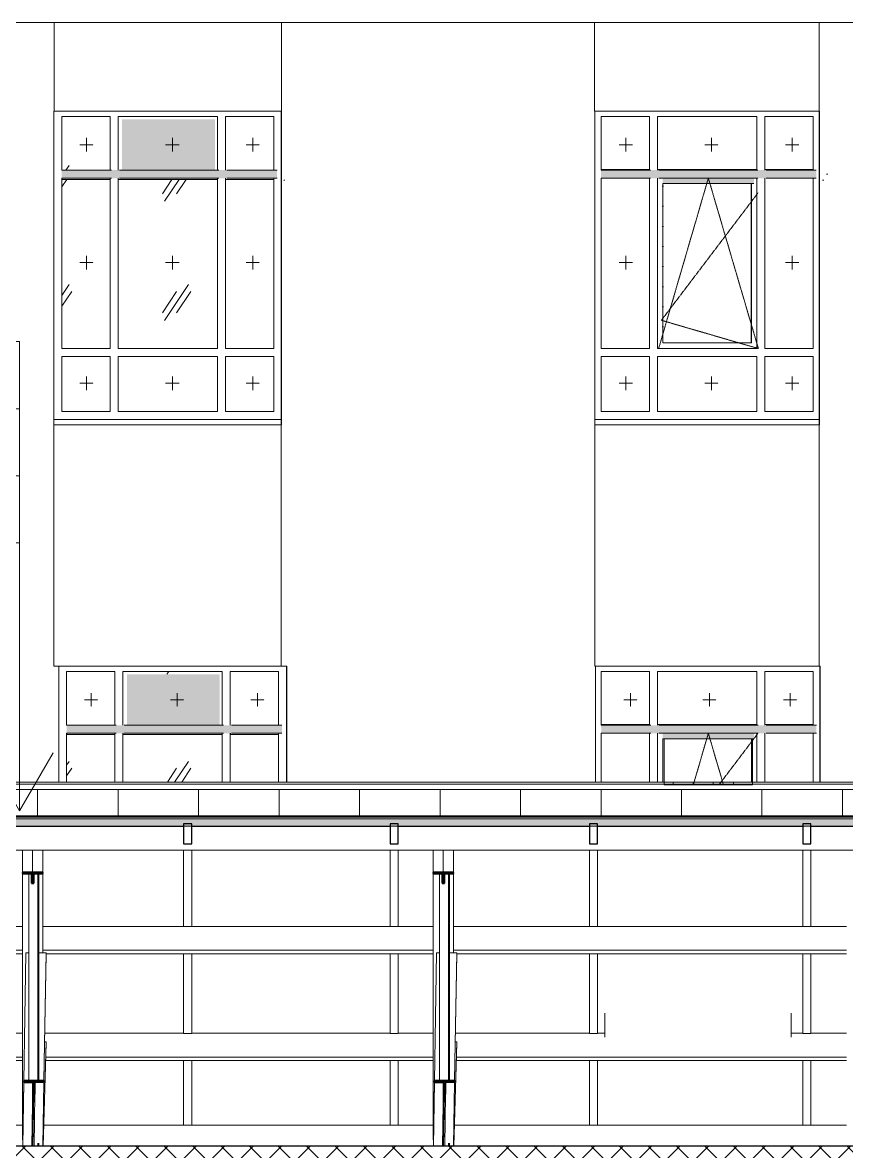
# Model space of a CAD drawing. Header units: millimetres. Extents: x -3929 to 624051, y 52832 to 514950.
# Drawn here: x 505219 to 511361, y 116246 to 124666 of the extents above; entities that cross this region are included whole.
import ezdxf

# ---------------------------------------------------------------- set-up
doc = ezdxf.new("R2010")
doc.units = ezdxf.units.MM
doc.linetypes.add('ADSK_Штриховая_ш3 п1_5', pattern=[4.5, 3, -1.5])
for name, color, linetype, lineweight in [('Аннотация', 7, 'Continuous', 18), ('Каркас', 7, 'Continuous', 18), ('Крыша', 7, 'Continuous', 9), ('Крыша штриховка', 7, 'Continuous', 9), ('Несущие колонны', 7, 'Continuous', 18), ('Ограждение', 7, 'Continuous', 9), ('Окна', 7, 'Continuous', 9), ('Перекрытие', 7, 'Continuous', 18), ('Стены внутренние', 7, 'Continuous', 18), ('Стены наружные', 7, 'Continuous', 18), ('Узлы', 7, 'Continuous', 18), ('ШТРИХОВКА', 252, 'Continuous', 15)]:
    doc.layers.add(name, color=color, linetype=linetype, lineweight=lineweight)
doc.layers.add('Линии', color=7, linetype='Continuous', lineweight=9, true_color=0x00a600)
pattern_1 = [(236.31, (9509.9, 8922.3), (-888.997, -1777.9957), [320.53, -2884.79]), (236.31, (9527.68, 8868.96), (-888.997, -1777.9957), [192.32, -3013.003]), (236.31, (9421, 8868.96), (-888.997, -1777.9957), [192.32, -3013.003])]
pattern_2 = [(45, (9086.9, 8300), (-251.447, 251.447), []), (45, (9086.9, 8681), (-251.447, 251.447), [])]
pattern_3 = [(0, (492818.01, 121045.93), (0, 150), []), (90, (492818.01, 121045.93), (-150, 9e-15), [])]

# ---------------------------------------------------------------- blocks, each defined once
blk = doc.blocks.new('окно трехпол с фрамугой - 1700-2320_h_ _нов_ ОК-26 Е30-4597709-Разрез 2-2')
at = {"layer": 'Окна'}
h = blk.add_hatch(dxfattribs=at)
h.set_pattern_fill('FP_14', color=256, style=0, pattern_type=2)
h.set_pattern_definition(pattern_1)
h.paths.add_polyline_path([(21816.1, 6255), (22176, 6255), (22176, 6610), (21817.2, 6610), (21816.1, 6438.2)])
h.paths.add_polyline_path([(21816.1, 6678.6), (22176, 6678.6), (22176, 7080), (21816.1, 7079.1), (21816.1, 6829.4)])
h = blk.add_hatch(dxfattribs=at)
h.set_pattern_fill('FP_14', color=256, style=0, pattern_type=2)
h.set_pattern_definition(pattern_1)
h.paths.add_polyline_path([(22236.1, 6255), (22976, 6255), (22976, 6610), (22237.2, 6610), (22236.1, 6438.2)])
h.paths.add_polyline_path([(22236.1, 6678.6), (22266.1, 6678.6), (22266.1, 7058.6), (22957.9, 7058.6), (22957.9, 6678.6), (22976, 6678.6), (22976, 7080), (22236.1, 7080), (22236.1, 6829.4)])
for p, q in [((22176.1, 7080), (21816.1, 7080)), ((21816.1, 7080), (21816.1, 6678.6)), ((22176, 6678.6), (22176, 7080)), ((22176.1, 6678.6), (22176.1, 7080)), ((22976.1, 7080), (22236.1, 7080)), ((22236.1, 6678.6), (22236.1, 7080)), ((22976, 6678.6), (22976, 7080)), ((22976.1, 6678.6), (22976.1, 7080)), ((23396.1, 7080), (23036.1, 7080)), ((23036.1, 6678.6), (23036.1, 7080)), ((23396, 6678.6), (23396, 7080)), ((23396.1, 6678.6), (23396.1, 7080)), ((23456.1, 7120), (23456.1, 6255)), ((23456.1, 7120), (23456.1, 6255)), ((21816.1, 6618.6), (21816.1, 6255)), ((22176, 6255), (22176, 6610)), ((22176.1, 6255), (22176.1, 6618.6)), ((22236.1, 6255), (22236.1, 6618.6)), ((22976, 6255), (22976, 6610)), ((22976.1, 6255), (22976.1, 6618.6)), ((23036.1, 6255), (23036.1, 6618.6)), ((23396, 6255), (23396, 6610)), ((23396.1, 6255), (23396.1, 6618.6))]:
    blk.add_line(p, q, dxfattribs=at)
blk = doc.blocks.new('окно трехпол с фрамугой - 1700-2320_h_ _нов_-4597698-Разрез 2-2')
at = {"layer": 'Окна'}
for p, q in [((26162.1, 7080), (25802.1, 7080)), ((25802.1, 7080), (25802.1, 6678.6)), ((26162, 6683.4), (26162, 7080)), ((26162.1, 6678.6), (26162.1, 7080)), ((26962.1, 7080), (26222.1, 7080)), ((26222.1, 6678.6), (26222.1, 7080)), ((26961.9, 6683.4), (26961.9, 7080)), ((26962.1, 6678.6), (26962.1, 7080)), ((27382, 7080), (27022, 7080)), ((27022, 6678.6), (27022, 7080)), ((27381.9, 6683.4), (27381.9, 7080)), ((27382, 6678.6), (27382, 7080)), ((25802.1, 6618.7), (25802.1, 6255)), ((26162, 6255), (26162, 6618.6)), ((26162.1, 6255), (26162.1, 6618.6)), ((26222.1, 6255), (26222.1, 6618.6)), ((26962.1, 6255), (26962.1, 6618.6)), ((27022, 6255), (27022, 6618.6)), ((27381.9, 6255), (27381.9, 6618.6)), ((27382, 6255), (27382, 6618.6))]:
    blk.add_line(p, q, dxfattribs=at)
blk = doc.blocks.new('окно трехпол с фрамугой - 1700-2320_h_ _нов_ ОК-26 Е30-2157666-Разрез 2-2')
at = {"layer": 'Окна'}
h = blk.add_hatch(dxfattribs=at)
h.set_pattern_fill('FP_14', color=256, style=0, pattern_type=2)
h.set_pattern_definition(pattern_1)
h.paths.add_polyline_path([(21780.8, 9490), (22140.7, 9490), (22140.7, 10750), (21781.8, 10750), (21780.8, 9567.2)])
h.paths.add_polyline_path([(21780.8, 10819.3), (22140.7, 10819.3), (22140.2, 11220), (21780.8, 11220), (21780.8, 10936.2)])
h = blk.add_hatch(dxfattribs=at)
h.set_pattern_fill('FP_14', color=256, style=0, pattern_type=2)
h.set_pattern_definition(pattern_1)
h.paths.add_polyline_path([(22200.8, 9490), (22940.7, 9490), (22940.7, 10750), (22201.8, 10750), (22200.8, 9567.2)])
h.paths.add_polyline_path([(22230.5, 10819.3), (22230.5, 11199.3), (22922.2, 11199.3), (22922.2, 10819.3), (22940.7, 10819.3), (22940.7, 11220), (22200.8, 11220), (22201.8, 10819.3), (22210.5, 10819.3)])
for p, q in [((22140.8, 11220), (21780.8, 11220)), ((21780.8, 11220), (21780.8, 10819.3)), ((22140.7, 10819.3), (22140.7, 11220)), ((22140.8, 10819.3), (22140.8, 11220)), ((22940.8, 11220), (22200.8, 11220)), ((22200.8, 10819.3), (22200.8, 11220)), ((22940.7, 10819.3), (22940.7, 11220)), ((22940.8, 10819.3), (22940.8, 11220)), ((23360.8, 11220), (23000.8, 11220)), ((23000.8, 10819.3), (23000.8, 11220)), ((23360.7, 10819.3), (23360.7, 11220)), ((23360.8, 10819.3), (23360.8, 11220)), ((21780.8, 10759.4), (21780.8, 9490)), ((22140.7, 9490), (22140.7, 10750)), ((22140.8, 9490), (22140.8, 10759.3)), ((22200.8, 9490), (22200.8, 10759.3)), ((22940.7, 9490), (22940.7, 10750)), ((22940.8, 9490), (22940.8, 10759.3)), ((23000.8, 9490), (23000.8, 10759.3)), ((23360.7, 9490), (23360.7, 10750)), ((23360.8, 9490), (23360.8, 10759.3)), ((22140.8, 9490), (21780.8, 9490)), ((22940.8, 9490), (22200.8, 9490)), ((23360.8, 9490), (23000.8, 9490)), ((22140.8, 9430), (21780.8, 9430)), ((21780.8, 9430), (21780.8, 9020)), ((22140.7, 9020), (22140.7, 9430)), ((22140.8, 9020), (22140.8, 9430)), ((22940.8, 9430), (22200.8, 9430)), ((22200.8, 9020), (22200.8, 9430)), ((22940.7, 9020), (22940.7, 9430)), ((22940.8, 9020), (22940.8, 9430)), ((23360.8, 9430), (23000.8, 9430)), ((23000.8, 9020), (23000.8, 9430)), ((23360.7, 9020), (23360.7, 9430)), ((23360.8, 9020), (23360.8, 9430)), ((21780.8, 9020), (22140.8, 9020)), ((22200.8, 9020), (22940.8, 9020)), ((23000.8, 9020), (23360.8, 9020)), ((23416.4, 8960), (21722.3, 8960)), ((23416.4, 8960), (21722.3, 8960))]:
    blk.add_line(p, q, dxfattribs=at)
blk = doc.blocks.new('окно трехпол с фрамугой - 1700-2320_h_ _нов_-2116844-Разрез 2-2')
at = {"layer": 'Окна'}
for p, q in [((26161.7, 11220), (25801.7, 11220)), ((25801.7, 11220), (25801.7, 10819.3)), ((26161.6, 10823.4), (26161.6, 11220)), ((26161.7, 10819.3), (26161.7, 11220)), ((26961.7, 11220), (26221.7, 11220)), ((26221.7, 10819.3), (26221.7, 11220)), ((26961.6, 10823.4), (26961.6, 11220)), ((26961.7, 10819.3), (26961.7, 11220)), ((27381.7, 11220), (27021.7, 11220)), ((27021.7, 10819.3), (27021.7, 11220)), ((27381.6, 10823.4), (27381.6, 11220)), ((27381.7, 10819.3), (27381.7, 11220)), ((25801.7, 10759.5), (25801.7, 9490)), ((26161.6, 9490), (26161.6, 10759.3)), ((26161.7, 9490), (26161.7, 10759.3)), ((26221.7, 9490), (26221.7, 10759.3)), ((26961.7, 9490), (26961.7, 10759.3)), ((27021.7, 9490), (27021.7, 10759.3)), ((27381.6, 9490), (27381.6, 10759.3)), ((27381.7, 9490), (27381.7, 10759.3)), ((26161.7, 9490), (25801.7, 9490)), ((26961.7, 9490), (26221.7, 9490)), ((27381.7, 9490), (27021.7, 9490)), ((26161.7, 9430), (25801.7, 9430)), ((25801.7, 9430), (25801.7, 9020)), ((26161.6, 9020), (26161.6, 9430)), ((26161.7, 9020), (26161.7, 9430)), ((26961.7, 9430), (26221.7, 9430)), ((26221.7, 9020), (26221.7, 9430)), ((26961.6, 9020), (26961.6, 9430)), ((26961.7, 9020), (26961.7, 9430)), ((27381.7, 9430), (27021.7, 9430)), ((27021.7, 9020), (27021.7, 9430)), ((27381.6, 9020), (27381.6, 9430)), ((27381.7, 9020), (27381.7, 9430)), ((25801.7, 9020), (26161.7, 9020)), ((26221.7, 9020), (26961.7, 9020)), ((27021.7, 9020), (27381.7, 9020)), ((27427.3, 8960), (25753.2, 8960)), ((27427.3, 8960), (25753.2, 8960))]:
    blk.add_line(p, q, dxfattribs=at)
blk = doc.blocks.new('LL-Двойной уголок - 2L75X75X8-V82-Разрез 2-2')
at = {"layer": 'Каркас', "lineweight": 9}
h = blk.add_hatch(dxfattribs=at)
h.set_pattern_fill('FP_7', color=256, style=0, pattern_type=2)
h.set_pattern_definition(pattern_2)
h.paths.add_polyline_path([(24624.7, 5501.6), (24624.7, 5581.7), (24549.7, 5581.7), (24549.7, 5573.2), (24616.7, 5573.2), (24616.7, 5501.6)])
at = {"layer": 'Каркас'}
for p, q in [((24549.7, 5745.9), (24549.7, 5581.7)), ((24624.7, 5581.7), (24624.7, 5745.9)), ((24624.7, 5581.7), (24624.7, 5745.9)), ((24699.7, 5745.9), (24699.7, 5581.7))]:
    blk.add_line(p, q, dxfattribs=at)
at = {"layer": 'Каркас', "lineweight": 40}
for p, q in [((24624.7, 5581.7), (24549.7, 5581.7)), ((24549.7, 5581.7), (24549.7, 5573.2)), ((24549.7, 5573.2), (24616.7, 5573.2)), ((24616.7, 5573.2), (24616.7, 5501.6)), ((24624.7, 5581.7), (24624.7, 5501.6)), ((24699.7, 5581.7), (24624.7, 5581.7)), ((24624.7, 5501.6), (24624.7, 5581.7)), ((24632.7, 5501.6), (24632.7, 5573.2)), ((24632.7, 5573.2), (24699.7, 5573.2)), ((24699.7, 5573.2), (24699.7, 5581.7)), ((24616.7, 5501.6), (24624.7, 5501.6)), ((24624.7, 5501.6), (24632.7, 5501.6))]:
    blk.add_line(p, q, dxfattribs=at)
blk = doc.blocks.new('LL-Двойной уголок - 2L75X75X8-2259724-Разрез 2-2')
at = {"layer": 'Каркас'}
for p, q in [((39919.7, 3586.7), (39919.7, 5573.2)), ((40069.7, 4980.3), (40069.7, 5573.2)), ((39921.2, 3586.7), (39919.7, 3586.7))]:
    blk.add_line(p, q, dxfattribs=at)
blk = doc.blocks.new('LL-Двойной уголок - 2L75X75X8-V83-Разрез 2-2')
at = {"layer": 'Каркас'}
for p, q in [((24550.4, 3540), (24558.8, 4026.6)), ((24550.6, 3540), (24558.8, 4015.8)), ((24617.6, 3540), (24625.8, 4016.7)), ((24700.6, 3540), (24708.9, 4017.9)), ((24619.2, 3540), (24625.8, 3926.4)), ((24627.2, 3540), (24633.8, 3926.5)), ((24627.2, 3540), (24633.8, 3926.5)), ((24635.2, 3540), (24641.8, 3926.6))]:
    blk.add_line(p, q, dxfattribs=at)
at = {"layer": 'Каркас', "lineweight": 40}
for p, q in [((24633.8, 4027.6), (24558.8, 4026.6)), ((24558.8, 4026.6), (24558.8, 4015.8)), ((24558.8, 4015.8), (24625.8, 4016.7)), ((24625.8, 4016.7), (24625.8, 3926.4)), ((24708.9, 4028.7), (24633.8, 4027.6)), ((24633.8, 4027.6), (24633.8, 3926.5)), ((24633.8, 3926.5), (24633.8, 4027.6)), ((24641.8, 4016.9), (24708.9, 4017.9)), ((24641.8, 3926.6), (24641.8, 4016.9)), ((24708.9, 4017.9), (24708.9, 4028.7)), ((24625.8, 3926.4), (24633.8, 3926.5)), ((24633.8, 3926.5), (24641.8, 3926.6))]:
    blk.add_line(p, q, dxfattribs=at)
blk = doc.blocks.new('Двойной уголок _ГОСТ 8509-93_-Колонна - LL 75x8x8-2260324-Разрез 2-2')
at = {"layer": 'Несущие колонны'}
for p, q in [((39966.3, 5573.2), (39966.3, 4027.1)), ((40033.3, 5573.2), (40033.3, 4028)), ((40041.3, 4028.1), (40041.3, 5573.2)), ((40033.3, 3560.4), (40033.3, 3540)), ((40041.3, 3540), (40041.3, 3560.5))]:
    blk.add_line(p, q, dxfattribs=at)
blk = doc.blocks.new('LL-Двойной уголок - 2L75X75X8-2357592-Разрез 2-2')
at = {"layer": 'Каркас'}
for p, q in [((39944.5, 4980.3), (39920.5, 3544.1)), ((39944.5, 4980.3), (39966.3, 4980.3)), ((40041.3, 4980.3), (40094.5, 4980.3)), ((40094.5, 4980.3), (40078.5, 4028.6)), ((40094.5, 4973.6), (40078.7, 4028.7)), ((40094.5, 4980.3), (40094.5, 4973.6)), ((39920.5, 3544.1), (39920.5, 3542.9))]:
    blk.add_line(p, q, dxfattribs=at)
blk = doc.blocks.new('LL-Двойной уголок - 2L75X75X8-V84-Разрез 2-2')
at = {"layer": 'Каркас'}
for p, q in [((24724.7, 4316.9), (24702.3, 3540)), ((24724.7, 4309.5), (24702.6, 3540)), ((24713.4, 4316.9), (24724.7, 4316.9)), ((24724.7, 4316.9), (24724.7, 4309.5))]:
    blk.add_line(p, q, dxfattribs=at)
blk = doc.blocks.new('LL-Двойной уголок - 2L75X75X8-V85-Разрез 2-2')
at = {"layer": 'Каркас', "lineweight": 9}
h = blk.add_hatch(dxfattribs=at)
h.set_pattern_fill('FP_7', color=256, style=0, pattern_type=2)
h.set_pattern_definition(pattern_2)
h.paths.add_polyline_path([(21563.2, 5501.6), (21563.2, 5581.7), (21488.2, 5581.7), (21488.2, 5573.2), (21555.2, 5573.2), (21555.2, 5501.6)])
h = blk.add_hatch(dxfattribs=at)
h.set_pattern_fill('FP_7', color=256, style=0, pattern_type=2)
h.set_pattern_definition(pattern_2)
h.paths.add_polyline_path([(21563.2, 5501.6), (21571.2, 5501.6), (21571.2, 5573.2), (21638.2, 5573.2), (21638.2, 5581.7), (21563.2, 5581.7)])
at = {"layer": 'Каркас'}
for p, q in [((21488.2, 5745.9), (21488.2, 5581.7)), ((21563.2, 5581.7), (21563.2, 5745.9)), ((21563.2, 5581.7), (21563.2, 5745.9)), ((21638.2, 5745.9), (21638.2, 5581.7))]:
    blk.add_line(p, q, dxfattribs=at)
at = {"layer": 'Каркас', "lineweight": 40}
for p, q in [((21563.2, 5581.7), (21488.2, 5581.7)), ((21488.2, 5581.7), (21488.2, 5573.2)), ((21488.2, 5573.2), (21555.2, 5573.2)), ((21555.2, 5573.2), (21555.2, 5501.6)), ((21563.2, 5581.7), (21563.2, 5501.6)), ((21638.2, 5581.7), (21563.2, 5581.7)), ((21563.2, 5501.6), (21563.2, 5581.7)), ((21571.2, 5501.6), (21571.2, 5573.2)), ((21571.2, 5573.2), (21638.2, 5573.2)), ((21638.2, 5573.2), (21638.2, 5581.7)), ((21555.2, 5501.6), (21563.2, 5501.6)), ((21563.2, 5501.6), (21571.2, 5501.6))]:
    blk.add_line(p, q, dxfattribs=at)
blk = doc.blocks.new('LL-Двойной уголок - 2L75X75X8-V86-Разрез 2-2')
at = {"layer": 'Каркас', "lineweight": 9}
h = blk.add_hatch(dxfattribs=at)
h.set_pattern_fill('FP_7', color=256, style=0, pattern_type=2)
h.set_pattern_definition(pattern_2)
h.paths.add_polyline_path([(21564.4, 3926.4), (21572.4, 3926.6), (21571.3, 4027.6), (21497.3, 4026.6), (21497.3, 4015.8), (21564.4, 4015.8), (21564.4, 3926.5)])
at = {"layer": 'Каркас'}
for p, q in [((21488.9, 3540), (21497.3, 4026.6)), ((21489.1, 3540), (21497.3, 4015.8)), ((21556.1, 3540), (21564.4, 4016.7)), ((21639.1, 3540), (21647.4, 4017.9)), ((21557.7, 3540), (21564.4, 3926.4)), ((21565.7, 3540), (21572.4, 3926.5)), ((21565.7, 3540), (21572.4, 3926.5)), ((21573.7, 3540), (21580.4, 3926.6))]:
    blk.add_line(p, q, dxfattribs=at)
at = {"layer": 'Каркас', "lineweight": 40}
for p, q in [((21572.4, 4027.6), (21497.3, 4026.6)), ((21497.3, 4026.6), (21497.3, 4015.8)), ((21497.3, 4015.8), (21564.4, 4016.7)), ((21564.4, 4016.7), (21564.4, 3926.4)), ((21647.4, 4028.7), (21572.4, 4027.6)), ((21572.4, 4027.6), (21572.4, 3926.5)), ((21572.4, 3926.5), (21572.4, 4027.6)), ((21580.4, 4016.9), (21647.4, 4017.9)), ((21580.4, 3926.6), (21580.4, 4016.9)), ((21647.4, 4017.9), (21647.4, 4028.7)), ((21564.4, 3926.4), (21572.4, 3926.5)), ((21572.4, 3926.5), (21580.4, 3926.6))]:
    blk.add_line(p, q, dxfattribs=at)
blk = doc.blocks.new('LL-Двойной уголок - 2L75X75X8-2357601-Разрез 2-2')
at = {"layer": 'Каркас'}
for p, q in [((40094.7, 4316.9), (40072.3, 3540)), ((40094.7, 4309.5), (40072.6, 3540)), ((40083.4, 4316.9), (40094.7, 4316.9)), ((40094.7, 4316.9), (40094.7, 4309.5))]:
    blk.add_line(p, q, dxfattribs=at)
blk = doc.blocks.new('Окна 194 - Окна 188-2784134-Разрез 2-2')
at = {"layer": 'Окна'}
for p, q in [((26161.7, 10823.5), (25801.7, 10823.5)), ((26961.7, 10823.5), (26221.7, 10823.5)), ((27381.7, 10823.5), (27021.7, 10823.5)), ((26261.7, 9530), (26261.7, 10718.6)), ((26261.7, 10718.6), (26921.7, 10718.6)), ((26921.6, 9530), (26921.6, 10718.6)), ((26921.7, 10718.6), (26921.7, 9530)), ((26921.7, 9530), (26261.7, 9530))]:
    blk.add_line(p, q, dxfattribs=at)
blk = doc.blocks.new('Окна 196 - Окна 188-2785221-Разрез 2-2')
at = {"layer": 'Окна'}
for p, q in [((26162, 6683.5), (25802.1, 6683.5)), ((26962, 6683.5), (26222.1, 6683.5)), ((27382, 6683.5), (27022, 6683.5)), ((26262, 6255), (26262, 6578.6)), ((26921.9, 6255), (26921.9, 6578.6)), ((26922, 6578.6), (26922, 6255))]:
    blk.add_line(p, q, dxfattribs=at)
blk = doc.blocks.new('Окна 201 - Окна 188-2789802-Разрез 2-2')
at = {"layer": 'Окна'}
for p, q in [((21781.7, 10750), (21781.7, 10759.5)), ((21781.7, 10750), (21781.8, 10750)), ((21781.8, 10759.5), (21781.8, 10750)), ((21781.8, 10750), (22140.8, 10750)), ((22201.7, 10750), (22201.7, 10759.3)), ((22201.7, 10750), (22201.8, 10750)), ((22201.8, 10759.3), (22201.8, 10750)), ((22201.8, 10750), (22940.8, 10750)), ((23001.7, 10750), (23001.7, 10759.3)), ((23001.7, 10750), (23001.8, 10750)), ((23001.8, 10759.3), (23001.8, 10750)), ((23001.8, 10750), (23360.8, 10750))]:
    blk.add_line(p, q, dxfattribs=at)
blk = doc.blocks.new('Окна 203 - Окна 188-2790237-Разрез 2-2')
at = {"layer": 'Окна'}
for p, q in [((21817.1, 6610), (21817.1, 6618.7)), ((21817.1, 6610), (21817.2, 6610)), ((21817.2, 6618.7), (21817.2, 6610)), ((21817.2, 6610), (22176.1, 6610)), ((22237.1, 6610), (22237.1, 6618.6)), ((22237.1, 6610), (22237.2, 6610)), ((22237.2, 6618.6), (22237.2, 6610)), ((22237.2, 6610), (22976.1, 6610)), ((23037.1, 6610), (23037.1, 6618.6)), ((23037.1, 6610), (23037.2, 6610)), ((23037.2, 6618.6), (23037.2, 6610)), ((23037.2, 6610), (23396.1, 6610))]:
    blk.add_line(p, q, dxfattribs=at)
blk = doc.blocks.new('Ограждение - Ограждение-2966641-Разрез 2-2')
at = {"layer": 'Ограждение'}
for p, q in [((19935.7, 6255), (43658.8, 6255)), ((43658.8, 6240), (19935.7, 6240)), ((43658.8, 6200.7), (19935.7, 6200.7)), ((43658.8, 6198.8), (19935.7, 6198.8))]:
    blk.add_line(p, q, dxfattribs=at)
blk = doc.blocks.new('ADSK_Обозначение_ФлажокПирогаКонструкции - Разрез кровля _левая_ 2-2679246-Разрез 2-2')
at = {"layer": 'Аннотация'}
for p, q in [((14965.1, 9540), (21465.1, 9540)), ((21465.1, 9040), (21465.1, 9540)), ((14965.1, 9040), (21465.1, 9040)), ((21465.1, 8540), (21465.1, 9040)), ((14965.1, 8540), (21465.1, 8540)), ((21465.1, 8040), (21465.1, 8540)), ((14965.1, 8040), (21465.1, 8040)), ((21465.1, 6040), (21465.1, 8040)), ((21465.1, 6040), (21215.1, 6473)), ((21465.1, 6040), (21715.1, 6473))]:
    blk.add_line(p, q, dxfattribs=at)

msp = doc.modelspace()

# ---------------------------------------------------------------- hatches: boundary and pattern name
at = {"layer": 'Крыша'}
h = msp.add_hatch(dxfattribs=at)
h.set_pattern_fill('FP_3', color=256, style=0, pattern_type=2)
h.set_pattern_definition([(45, (492818.01, 121045.93), (-106.066, 106.066), [])])
h.paths.add_polyline_path([(527389.918, 118740.941), (527389.918, 118749.499), (503666.111, 118749.499), (503666.781, 118740.941), (527365.859, 118740.941)])
h.paths.add_polyline_path([(501622.684, 118740.941), (502691.111, 118740.941), (502691.111, 118749.499), (501622.684, 118749.499)])
h = msp.add_hatch(dxfattribs=at)
h.set_pattern_fill('FP_4', color=256, style=0, pattern_type=2)
h.set_pattern_definition([(76.301, (493918.01, 121045.93), (1300.0318, 6399.994), [388.03, -16080.425]), (78.518, (494064.5, 121748.13), (0.0002, 3200), [58.34, -6472.36]), (80.77, (494020.91, 121480.23), (1300.0188, 9599.9973), [271.41, -15938.46]), (78.518, (494009.3, 121423.06), (0.0002, 3200), [58.34, -6472.36]), (84.201, (494076.1, 121805.3), (-0.0124, 3200.0003), [388.03, -12477.82]), (95.799, (494118, 123100.83), (-1299.964, 9600.0053), [388.03, -12477.82]), (101.482, (494020.9, 123811.63), (-1300.001, 3200), [58.34, -6472.36]), (99.23, (494064.51, 123543.73), (-1300.013, 6399.997), [271.41, -15938.46]), (101.482, (494076.1, 123486.53), (-1300.001, 3200), [58.34, -6472.36]), (103.699, (494009.31, 123868.83), (-2600.0473, 9599.9871), [388.03, -16080.425]), (76.301, (494018.01, 121045.93), (1300.0318, 6399.994), [431.31, -16037.145]), (76.301, (493118.01, 121045.93), (1300.0318, 6399.994), [462.63, -16005.825]), (76.301, (492918.01, 121045.93), (1300.0318, 6399.994), [462.63, -16005.825]), (76.301, (493618.01, 121045.93), (1300.0318, 6399.994), [462.63, -16005.825]), (76.301, (493718.01, 121045.93), (1300.0318, 6399.994), [462.63, -16005.825]), (76.301, (493518.01, 121045.93), (1300.0318, 6399.994), [462.63, -16005.825]), (76.301, (493818.01, 121045.93), (1300.0318, 6399.994), [462.63, -16005.825]), (76.301, (493018.01, 121045.93), (1300.0318, 6399.994), [462.63, -16005.825]), (76.301, (493218.01, 121045.93), (1300.0318, 6399.994), [462.63, -16005.825]), (76.301, (493418.01, 121045.93), (1300.0318, 6399.994), [462.63, -16005.825]), (76.301, (493318.01, 121045.93), (1300.0318, 6399.994), [462.63, -16005.825]), (76.301, (492818.01, 121045.93), (1300.0318, 6399.994), [462.63, -16005.825]), (80.77, (493624.1, 121496.23), (1300.0188, 9599.9973), [462.63, -15747.24]), (80.77, (493424.1, 121496.23), (1300.0188, 9599.9973), [462.63, -15747.24]), (80.77, (493224.1, 121496.23), (1300.0188, 9599.9973), [462.63, -15747.24]), (80.77, (493324.1, 121496.23), (1300.0188, 9599.9973), [462.63, -15747.24]), (80.77, (493824.11, 121496.23), (1300.0188, 9599.9973), [462.63, -15747.24]), (80.77, (493124.1, 121496.23), (1300.0188, 9599.9973), [462.63, -15747.24]), (80.77, (493724.1, 121496.23), (1300.0188, 9599.9973), [462.63, -15747.24]), (80.77, (493024.1, 121496.23), (1300.0188, 9599.9973), [462.63, -15747.24]), (80.77, (493524.1, 121496.23), (1300.0188, 9599.9973), [462.63, -15747.24]), (80.77, (492818.01, 121465.48), (1300.0188, 9599.9973), [475.15, -15734.72]), (80.77, (492924.1, 121496.23), (1300.0188, 9599.9973), [462.63, -15747.24]), (80.77, (493924.11, 121496.23), (1300.0188, 9599.9973), [462.63, -15747.24]), (85.355, (493595.17, 121953.36), (-0.0043, 3200.0005), [462.63, -15590.1]), (85.355, (493695.17, 121953.36), (-0.0043, 3200.0005), [462.63, -15590.1]), (85.355, (493195.17, 121953.36), (-0.0043, 3200.0005), [462.63, -15590.1]), (85.355, (493395.17, 121953.36), (-0.0043, 3200.0005), [462.63, -15590.1]), (90, (493230.8, 122414.6), (-1300, 8e-14), [462.63, -2737.37]), (90, (493430.8, 122414.6), (-1300, 8e-14), [462.63, -2737.37]), (90, (493330.8, 122414.6), (-1300, 8e-14), [462.63, -2737.37]), (103.699, (494118.01, 123826.33), (-2600.0473, 9599.9871), [431.31, -16037.145]), (85.355, (493995.21, 121953.36), (-0.0043, 3200.0005), [462.63, -15590.1]), (85.355, (492892.98, 121934.7), (-0.0043, 3200.0005), [475.15, -15577.58]), (85.355, (493095.17, 121953.36), (-0.0043, 3200.0005), [462.63, -15590.1]), (85.355, (492995.17, 121953.36), (-0.0043, 3200.0005), [462.63, -15590.1]), (85.355, (493795.17, 121953.36), (-0.0043, 3200.0005), [462.63, -15590.1]), (85.355, (493295.17, 121953.36), (-0.0043, 3200.0005), [462.63, -15590.1]), (85.355, (493895.21, 121953.36), (-0.0043, 3200.0005), [462.63, -15590.1]), (85.355, (493495.17, 121953.36), (-0.0043, 3200.0005), [462.63, -15590.1]), (90, (493030.8, 122414.6), (-1300, 8e-14), [462.63, -2737.37]), (86.127, (492829.52, 122560.93), (-0.0276, 3200), [85.2, -19158.76]), (90, (492829.5, 122427.7), (-1300, 8e-14), [133.23, -3066.77]), (86.127, (492818.01, 122257.63), (-0.0276, 3200), [170.4, -19073.56]), (90, (492818, 122191), (-1300, 8e-14), [66.62, -3133.38]), (90, (492930.6, 122408.3), (-1300, 8e-14), [475.15, -2724.85]), (90, (493130.8, 122414.6), (-1300, 8e-14), [462.63, -2737.37]), (93.873, (492823.77, 123015.83), (-1299.8635, 16000.011), [85.2, -19158.76]), (90, (492823.8, 122882.5), (-1300, 8e-14), [133.23, -3066.77]), (93.873, (492835.28, 122712.53), (-1299.8635, 16000.011), [170.4, -19073.56]), (90, (492835.3, 122645.9), (-1300, 8e-14), [66.62, -3133.38]), (90, (493530.8, 122414.6), (-1300, 8e-14), [462.63, -2737.37]), (90, (493930.8, 122414.6), (-1300, 8e-14), [462.63, -2737.37]), (90, (493830.8, 122414.6), (-1300, 8e-14), [462.63, -2737.37]), (90, (493730.8, 122414.6), (-1300, 8e-14), [462.63, -2737.37]), (90, (493630.8, 122414.6), (-1300, 8e-14), [462.63, -2737.37]), (90, (494030.8, 122414.6), (-1300, 8e-14), [462.63, -2737.37]), (94.645, (493030.82, 122877.23), (-1299.9824, 12800.0017), [462.63, -15590.1]), (94.645, (494030.81, 122877.23), (-1299.9824, 12800.0017), [462.63, -15590.1]), (94.645, (493330.82, 122877.23), (-1299.9824, 12800.0017), [462.63, -15590.1]), (94.645, (492930.57, 122883.53), (-1299.9824, 12800.0017), [475.15, -15577.58]), (94.645, (493930.81, 122877.23), (-1299.9824, 12800.0017), [462.63, -15590.1]), (94.645, (493130.82, 122877.23), (-1299.9824, 12800.0017), [462.63, -15590.1]), (94.645, (493530.82, 122877.23), (-1299.9824, 12800.0017), [462.63, -15590.1]), (94.645, (493430.82, 122877.23), (-1299.9824, 12800.0017), [462.63, -15590.1]), (94.645, (493230.82, 122877.23), (-1299.9824, 12800.0017), [462.63, -15590.1]), (94.645, (493630.82, 122877.23), (-1299.9824, 12800.0017), [462.63, -15590.1]), (94.645, (493830.81, 122877.23), (-1299.9824, 12800.0017), [462.63, -15590.1]), (94.645, (493730.82, 122877.23), (-1299.9824, 12800.0017), [462.63, -15590.1]), (99.23, (493995.21, 123338.53), (-1300.013, 6399.997), [462.63, -15747.24]), (99.23, (493595.17, 123338.53), (-1300.013, 6399.997), [462.63, -15747.24]), (99.23, (493895.21, 123338.53), (-1300.013, 6399.997), [462.63, -15747.24]), (99.23, (493195.17, 123338.53), (-1300.013, 6399.997), [462.63, -15747.24]), (99.23, (493095.17, 123338.53), (-1300.013, 6399.997), [462.63, -15747.24]), (99.23, (493395.17, 123338.53), (-1300.013, 6399.997), [462.63, -15747.24]), (99.23, (493495.17, 123338.53), (-1300.013, 6399.997), [462.63, -15747.24]), (99.23, (493695.17, 123338.53), (-1300.013, 6399.997), [462.63, -15747.24]), (99.23, (493295.17, 123338.53), (-1300.013, 6399.997), [462.63, -15747.24]), (99.23, (492995.17, 123338.53), (-1300.013, 6399.997), [462.63, -15747.24]), (99.23, (493795.17, 123338.53), (-1300.013, 6399.997), [462.63, -15747.24]), (99.23, (492892.98, 123357.13), (-1300.013, 6399.997), [475.15, -15734.72]), (103.699, (493924.11, 123795.63), (-2600.0473, 9599.9871), [462.63, -16005.825]), (103.699, (492924.1, 123795.63), (-2600.0473, 9599.9871), [462.63, -16005.825]), (103.699, (493724.1, 123795.63), (-2600.0473, 9599.9871), [462.63, -16005.825]), (103.699, (493524.1, 123795.63), (-2600.0473, 9599.9871), [462.63, -16005.825]), (103.699, (493224.1, 123795.63), (-2600.0473, 9599.9871), [462.63, -16005.825]), (103.699, (493124.1, 123795.63), (-2600.0473, 9599.9871), [462.63, -16005.825]), (103.699, (493324.1, 123795.63), (-2600.0473, 9599.9871), [462.63, -16005.825]), (103.699, (493824.11, 123795.63), (-2600.0473, 9599.9871), [462.63, -16005.825]), (103.699, (493024.1, 123795.63), (-2600.0473, 9599.9871), [462.63, -16005.825]), (103.699, (493624.1, 123795.63), (-2600.0473, 9599.9871), [462.63, -16005.825]), (103.699, (493424.1, 123795.63), (-2600.0473, 9599.9871), [462.63, -16005.825])])
h.paths.add_polyline_path([(502674.727, 118672.479), (502691.111, 118672.479), (502691.111, 118725.965), (501622.684, 118725.965), (501622.684, 118672.479), (502649.991, 118672.479)])
h.paths.add_polyline_path([(507524.771, 118672.479), (526434.134, 118672.479), (526434.134, 118725.965), (503666.111, 118725.965), (503666.781, 118672.479), (507414.543, 118672.479)])
h.paths.add_polyline_path([(527365.859, 118672.479), (527389.918, 118672.479), (527389.918, 118725.965), (526944.136, 118725.965), (526944.136, 118672.479), (527255.631, 118672.479)])
h.paths.add_polyline_path([(509949.793, 118696.591), (509949.793, 118696.595), (510060.021, 118696.595)])
h.paths.add_polyline_path([(510721.391, 118696.592), (510721.391, 118696.595), (510831.619, 118696.595)])
h.paths.add_polyline_path([(505540.662, 118696.592), (505540.662, 118696.594), (505650.89, 118696.594)])
h.paths.add_polyline_path([(515681.663, 118696.594), (515681.663, 118696.597), (515791.891, 118696.597)])
h.paths.add_polyline_path([(518699.991, 118696.594), (518699.991, 118696.597), (518768.054, 118696.597)])
h.paths.add_polyline_path([(520518.836, 118696.595), (520518.833, 118696.597), (520531.707, 118696.598)])
at = {"layer": 'Крыша штриховка'}
h = msp.add_hatch(dxfattribs=at)
h.set_pattern_fill('FP_5', color=256, style=0, pattern_type=2)
h.set_pattern_definition([(90, (483731.1, 126730.43), (-600, 4e-14), [])])
h.paths.add_polyline_path([(501622.684, 118749.499), (502691.111, 118749.499), (502690.111, 118944.747), (501622.684, 118944.747), (501622.684, 118780.144)])
h.paths.add_polyline_path([(510611.162, 118749.499), (527389.918, 118749.499), (527389.918, 118944.747), (503666.111, 118944.747), (503666.781, 118749.499), (510390.706, 118749.499)])
at = {"layer": 'Узлы', "lineweight": 5, "true_color": 0xffffff}
for points in [[(505981.575, 123565.266), (506653.351, 123565.266), (506653.351, 123945.266), (505961.603, 123945.266), (505961.603, 123565.266)], [(507091.786, 123505.266), (507116.603, 123505.266), (507116.603, 123565.266), (505511.603, 123565.266), (505511.908, 123505.266), (507083.858, 123505.266)], [(509949.793, 123505.266), (511136.548, 123505.266), (511136.548, 123565.266), (509531.548, 123565.266), (509531.548, 123505.266), (509908.825, 123505.266)], [(510390.706, 123465.266), (510671.548, 123465.266), (510671.548, 123505.266), (509991.548, 123505.266), (509992.133, 123465.266), (509992.827, 123465.266)], [(506422.488, 119424.504), (506688.981, 119424.504), (506688.981, 119804.504), (505997.233, 119804.504), (505997.233, 119424.504)], [(506819.726, 119364.504), (507152.233, 119364.504), (507152.233, 119424.504), (505547.233, 119424.504), (505548.313, 119364.504), (506777.233, 119364.504)], [(510653.143, 119364.504), (511137.177, 119364.504), (511137.177, 119424.504), (509532.177, 119424.504), (509533.177, 119364.504), (510611.162, 119364.504)], [(509991.548, 119324.504), (510671.548, 119324.504), (510671.548, 119364.504), (509991.548, 119364.504), (509991.548, 119326.263)]]:
    msp.add_hatch(color=7, dxfattribs=at).paths.add_polyline_path(points)
at = {"layer": 'Узлы', "lineweight": 5, "true_color": 0x494949}
h = msp.add_hatch(dxfattribs=at)
h.set_pattern_fill('FP_21', color=251, style=0, pattern_type=2)
h.set_pattern_definition(pattern_3)
h.paths.add_polyline_path([(509992.827, 122275.933), (509992.827, 123464.504), (509991.827, 123465.266), (509991.827, 122275.933)])
h = msp.add_hatch(dxfattribs=at)
h.set_pattern_fill('FP_21', color=251, style=0, pattern_type=2)
h.set_pattern_definition(pattern_3)
h.paths.add_polyline_path([(510429.823, 118980.933), (510661.548, 118980.933), (510661.548, 119324.504), (510653.061, 119324.415), (510653.061, 119000.933), (510001.548, 119000.933), (510001.548, 118980.933), (510428.59, 118980.933)])
at = {"layer": 'ШТРИХОВКА'}
h = msp.add_hatch(dxfattribs=at)
h.set_pattern_fill('FP_15', color=252, style=0, pattern_type=2)
h.set_pattern_definition([(45, (492818.01, 121045.93), (-106.066, 106.066), []), (135, (492818.01, 121045.93), (-106.066, -106.066), [])])
h.paths.add_polyline_path([(513477.097, 116085.933), (526419.991, 116085.933), (526419.991, 116285.933), (501615.563, 116285.933), (501615.563, 116085.933), (513366.869, 116085.933)])

# ---------------------------------------------------------------- linework, layer by layer
at = {"layer": 'Каркас'}
for p, q in [((506419.991, 118670.378), (504984.991, 118670.378)), ((507959.991, 118670.378), (506479.991, 118670.378)), ((509444.991, 118670.378), (508019.991, 118670.378)), ((511034.991, 118670.378), (509504.991, 118670.378)), ((512445.031, 118670.378), (511094.991, 118670.378)), ((526419.991, 118491.835), (503666.781, 118491.837)), ((506419.991, 117922.713), (506419.991, 118491.837)), ((506479.991, 117922.713), (506479.991, 118491.837)), ((507959.991, 117922.713), (507959.991, 118491.837)), ((508019.991, 117922.713), (508019.991, 118491.837)), ((509444.991, 117922.713), (509444.991, 118491.836)), ((509504.991, 117922.713), (509504.991, 118491.836)), ((511034.991, 117922.713), (511034.991, 118491.836)), ((511094.991, 117922.713), (511094.991, 118491.836)), ((505219.346, 117924.474), (504984.991, 117924.474)), ((506419.991, 117924.474), (505369.346, 117924.474)), ((506479.991, 117922.713), (506419.991, 117922.713)), ((507959.991, 117924.474), (506479.991, 117924.474)), ((508019.991, 117922.713), (507959.991, 117922.713)), ((508280.83, 117924.474), (508019.991, 117924.474)), ((509444.991, 117924.474), (508430.83, 117924.474)), ((509504.991, 117922.713), (509444.991, 117922.713)), ((511034.991, 117924.474), (509504.991, 117924.474)), ((511094.991, 117922.713), (511034.991, 117922.713)), ((511360.83, 117924.474), (511094.991, 117924.474)), ((505219.346, 117745.933), (501615.563, 117745.933)), ((505219.346, 117720.281), (501615.563, 117720.281)), ((508280.83, 117745.933), (505369.346, 117745.933)), ((508280.83, 117720.281), (505393.986, 117720.281)), ((506419.991, 117125.341), (506419.991, 117720.281)), ((506479.991, 117125.341), (506479.991, 117720.281)), ((507959.991, 117125.341), (507959.991, 117720.281)), ((508019.991, 117125.341), (508019.991, 117720.281)), ((511360.83, 117745.933), (508430.83, 117745.933)), ((511360.83, 117720.281), (508455.47, 117720.281)), ((509444.991, 117125.341), (509444.991, 117720.281)), ((509504.991, 117125.341), (509504.991, 117720.281)), ((511034.991, 117125.341), (511034.991, 117720.281)), ((511094.991, 117125.341), (511094.991, 117720.281)), ((505219.346, 117128.758), (504984.991, 117128.758)), ((506419.991, 117128.758), (505384.098, 117128.758)), ((506479.991, 117125.341), (506419.991, 117125.341)), ((507959.991, 117128.758), (506479.991, 117128.758)), ((508019.991, 117125.341), (507959.991, 117125.341)), ((508280.83, 117128.758), (508019.991, 117128.758)), ((509444.991, 117128.758), (508445.582, 117128.758)), ((509504.991, 117125.341), (509444.991, 117125.341)), ((509558.973, 117128.758), (509504.991, 117128.758)), ((511034.991, 117128.758), (510948.973, 117128.758)), ((511094.991, 117125.341), (511034.991, 117125.341)), ((511360.83, 117128.758), (511094.991, 117128.758)), ((505219.346, 116950.217), (501615.563, 116950.217)), ((505219.346, 116924.565), (501615.563, 116924.565)), ((508280.83, 116924.565), (505390.593, 116924.565)), ((508280.83, 116950.217), (505391.332, 116950.217)), ((506419.991, 116441.258), (506419.991, 116924.565)), ((506479.991, 116441.258), (506479.991, 116924.565)), ((507959.991, 116441.258), (507959.991, 116924.565)), ((508019.991, 116441.258), (508019.991, 116924.565)), ((511360.83, 116924.565), (508452.076, 116924.565)), ((511360.83, 116950.217), (508452.815, 116950.217)), ((509444.991, 116441.258), (509444.991, 116924.565)), ((509504.991, 116441.258), (509504.991, 116924.565)), ((511034.991, 116441.258), (511034.991, 116924.565)), ((511094.991, 116441.258), (511094.991, 116924.565))]:
    msp.add_line(p, q, dxfattribs=at)
at = {"layer": 'Каркас', "lineweight": 30}
for p, q in [((506479.991, 118689.301), (506419.991, 118689.301)), ((506419.991, 118689.301), (506419.991, 118539.563)), ((506479.991, 118539.563), (506479.991, 118689.301)), ((508019.991, 118689.301), (507959.991, 118689.301)), ((507959.991, 118689.301), (507959.991, 118539.563)), ((508019.991, 118539.563), (508019.991, 118689.301)), ((509504.991, 118689.301), (509444.991, 118689.301)), ((509444.991, 118689.301), (509444.991, 118539.563)), ((509504.991, 118539.563), (509504.991, 118689.301)), ((511094.991, 118689.301), (511034.991, 118689.301)), ((511034.991, 118689.301), (511034.991, 118539.563)), ((511094.991, 118539.563), (511094.991, 118689.301)), ((506419.991, 118539.563), (506479.991, 118539.563)), ((507959.991, 118539.563), (508019.991, 118539.563)), ((509444.991, 118539.563), (509504.991, 118539.563)), ((511034.991, 118539.563), (511094.991, 118539.563))]:
    msp.add_line(p, q, dxfattribs=at)
at = {"layer": 'Крыша'}
msp.add_line((527389.918, 118749.499), (503666.111, 118749.499), dxfattribs=at)
at = {"layer": 'Крыша', "lineweight": 18}
for p, q in [((503666.111, 118740.941), (527389.918, 118740.941)), ((503666.111, 118739.871), (527389.918, 118739.871)), ((503666.111, 118738.802), (526434.134, 118738.802)), ((503666.111, 118725.965), (526434.134, 118725.965)), ((503666.111, 118672.479), (512445.031, 118672.479))]:
    msp.add_line(p, q, dxfattribs=at)
at = {"layer": 'Линии', "color": 7, "linetype": 'ADSK_Штриховая_ш3 п1_5', "lineweight": 5}
for p, q in [((505695.871, 123805.266), (505695.871, 123705.266)), ((506335.871, 123805.266), (506335.871, 123705.266)), ((506935.871, 123805.266), (506935.871, 123705.266)), ((509715.815, 123805.266), (509715.815, 123705.266)), ((510355.815, 123805.266), (510355.815, 123705.266)), ((510955.815, 123805.266), (510955.815, 123705.266)), ((505645.871, 123755.266), (505745.871, 123755.266)), ((506285.871, 123755.266), (506385.871, 123755.266)), ((506885.871, 123755.266), (506985.871, 123755.266)), ((509665.815, 123755.266), (509765.815, 123755.266)), ((510305.815, 123755.266), (510405.815, 123755.266)), ((510905.815, 123755.266), (511005.815, 123755.266)), ((509961.548, 122236.694), (510331.548, 123505.266)), ((510331.548, 123505.266), (510704.76, 122234.329)), ((510701.548, 123395.266), (509981.548, 122445.266)), ((505645.871, 122875.266), (505745.871, 122875.266)), ((505695.871, 122925.266), (505695.871, 122825.266)), ((506285.871, 122875.266), (506385.871, 122875.266)), ((506335.871, 122925.266), (506335.871, 122825.266)), ((506885.871, 122875.266), (506985.871, 122875.266)), ((506935.871, 122925.266), (506935.871, 122825.266)), ((509665.815, 122875.266), (509765.815, 122875.266)), ((509715.815, 122925.266), (509715.815, 122825.266)), ((510905.815, 122875.266), (511005.815, 122875.266)), ((510955.815, 122925.266), (510955.815, 122825.266)), ((509981.548, 122445.266), (510704.76, 122234.329)), ((505695.871, 122025.266), (505695.871, 121925.266)), ((506335.871, 122025.266), (506335.871, 121925.266)), ((506935.871, 122025.266), (506935.871, 121925.266)), ((509715.815, 122025.266), (509715.815, 121925.266)), ((510355.815, 122025.266), (510355.815, 121925.266)), ((510955.815, 122025.266), (510955.815, 121925.266)), ((505645.871, 121975.266), (505745.871, 121975.266)), ((506285.871, 121975.266), (506385.871, 121975.266)), ((506885.871, 121975.266), (506985.871, 121975.266)), ((509665.815, 121975.266), (509765.815, 121975.266)), ((510305.815, 121975.266), (510405.815, 121975.266)), ((510905.815, 121975.266), (511005.815, 121975.266)), ((505731.5, 119664.504), (505731.5, 119564.504)), ((506371.5, 119664.504), (506371.5, 119564.504)), ((506971.5, 119664.504), (506971.5, 119564.504)), ((509751.445, 119664.504), (509751.445, 119564.504)), ((510341.022, 119664.504), (510341.022, 119564.504)), ((510941.022, 119664.504), (510941.022, 119564.504)), ((505681.5, 119614.504), (505781.5, 119614.504)), ((506321.5, 119614.504), (506421.5, 119614.504)), ((506921.5, 119614.504), (507021.5, 119614.504)), ((509701.445, 119614.504), (509801.445, 119614.504)), ((510291.022, 119614.504), (510391.022, 119614.504)), ((510891.022, 119614.504), (510991.022, 119614.504)), ((510219.673, 118980.933), (510331.548, 119364.504)), ((510331.548, 119364.504), (510444.184, 118980.933)), ((510701.548, 119364.504), (510410.841, 118980.933))]:
    msp.add_line(p, q, dxfattribs=at)
at = {"layer": 'Линии', "color": 7}
for p, q in [((505881.603, 123565.266), (505511.603, 123565.266)), ((505961.603, 123565.266), (505941.603, 123565.266)), ((505961.603, 123565.266), (506653.351, 123565.266)), ((506681.603, 123565.266), (506653.351, 123565.266)), ((507116.603, 123565.266), (506741.603, 123565.266)), ((509901.548, 123565.266), (509531.548, 123565.266)), ((510701.548, 123565.266), (509961.548, 123565.266)), ((511136.548, 123565.266), (510761.548, 123565.266)), ((505511.603, 123505.266), (505881.603, 123505.266)), ((505941.603, 123505.266), (506681.603, 123505.266)), ((506741.603, 123505.266), (507116.603, 123505.266)), ((509531.548, 123505.266), (509901.548, 123505.266)), ((509961.548, 123505.266), (509991.548, 123505.266)), ((510671.548, 123505.266), (509991.548, 123505.266)), ((509991.548, 123465.266), (510671.548, 123465.266)), ((509991.827, 123465.266), (509991.827, 122275.933)), ((510651.818, 122275.933), (510651.818, 123465.266)), ((510671.548, 123505.266), (510701.548, 123505.266)), ((510761.548, 123505.266), (511136.548, 123505.266)), ((509991.827, 122275.933), (510651.818, 122275.933)), ((505917.233, 119424.504), (505547.233, 119424.504)), ((505997.233, 119424.504), (505977.233, 119424.504)), ((505997.233, 119424.504), (506688.981, 119424.504)), ((506717.233, 119424.504), (506688.981, 119424.504)), ((507152.233, 119424.504), (506777.233, 119424.504)), ((509902.177, 119424.504), (509532.177, 119424.504)), ((510702.177, 119424.504), (509962.177, 119424.504)), ((511137.177, 119424.504), (510762.177, 119424.504)), ((505547.233, 119364.504), (505917.233, 119364.504)), ((505977.233, 119364.504), (506717.233, 119364.504)), ((506777.233, 119364.504), (507152.233, 119364.504)), ((509532.177, 119364.504), (509902.177, 119364.504)), ((509962.177, 119364.504), (509991.548, 119364.504)), ((510671.548, 119364.504), (509991.548, 119364.504)), ((509991.548, 119324.504), (510671.548, 119324.504)), ((510001.548, 119324.504), (510001.548, 118980.933)), ((510661.548, 118980.933), (510661.548, 119324.504)), ((510671.548, 119364.504), (510702.177, 119364.504)), ((510762.177, 119364.504), (511137.177, 119364.504)), ((510001.548, 118980.933), (510661.548, 118980.933))]:
    msp.add_line(p, q, dxfattribs=at)
at = {"layer": 'Линии', "color": 7, "linetype": 'ADSK_Штриховая_ш3 п1_5'}
for p, q in [((511223.353, 123535.266), (511213.353, 123535.266)), ((507173.4, 123490.266), (507163.4, 123490.266)), ((511193.345, 123490.266), (511183.345, 123490.266))]:
    msp.add_line(p, q, dxfattribs=at)
at = {"layer": 'Перекрытие', "lineweight": 30}
msp.add_line((526419.991, 116285.933), (501615.563, 116285.933), dxfattribs=at)
at = {"layer": 'Стены внутренние'}
for p, q in [((507146.887, 124005.933), (507146.887, 121665.933)), ((507147.497, 124005.933), (507147.497, 121665.933)), ((511157.832, 124005.933), (511157.832, 121665.933)), ((511158.442, 124005.933), (511158.442, 121665.933)), ((507187.212, 119865.933), (507187.212, 119000.933)), ((507187.822, 119865.933), (507187.822, 119000.933)), ((511163.156, 119865.933), (511163.156, 119000.933)), ((511163.766, 119865.933), (511163.766, 119000.933)), ((505219.346, 116441.258), (504109.564, 116441.258)), ((508280.83, 116441.258), (505376.662, 116441.258)), ((511360.83, 116441.258), (508438.146, 116441.258))]:
    msp.add_line(p, q, dxfattribs=at)
at = {"layer": 'Стены наружные'}
for p, q in [((504823.637, 124665.933), (512012.802, 124665.933)), ((505454.089, 124665.933), (505454.089, 124005.933)), ((507149.362, 124005.933), (507149.362, 124665.933)), ((509483.267, 124665.933), (509483.267, 124005.933)), ((511157.63, 124005.933), (511157.63, 124665.933)), ((505453.383, 121665.933), (505453.383, 124005.933)), ((505454.084, 124005.933), (507149.362, 124005.933)), ((507148.361, 124005.933), (507148.361, 121665.933)), ((509483.262, 124005.933), (511159.306, 124005.933)), ((509484.328, 121665.933), (509484.328, 124005.933)), ((511159.306, 124005.933), (511159.306, 121665.933)), ((507148.14, 121665.933), (505452.49, 121665.933)), ((505452.495, 121665.933), (505452.495, 119865.933)), ((507148.14, 119865.933), (507148.14, 121665.933)), ((511159.306, 121665.933), (509485.281, 121665.933)), ((509485.286, 121665.933), (509485.286, 119865.933)), ((511158.14, 119865.933), (511158.14, 121665.933)), ((505452.49, 119865.933), (507188.686, 119865.933)), ((505488.606, 119000.933), (505488.606, 119865.933)), ((505488.708, 119000.933), (505488.708, 119865.933)), ((507188.584, 119865.933), (507188.584, 119000.933)), ((507188.686, 119865.933), (507188.686, 119000.933)), ((509485.281, 119865.933), (511164.63, 119865.933)), ((509489.55, 119000.933), (509489.55, 119865.933)), ((509489.652, 119000.933), (509489.652, 119865.933)), ((511164.529, 119865.933), (511164.529, 119000.933)), ((511164.63, 119865.933), (511164.63, 119000.933)), ((509558.973, 117276.795), (509558.973, 117098.845)), ((510948.973, 117098.845), (510948.973, 117276.795))]:
    msp.add_line(p, q, dxfattribs=at)

# ---------------------------------------------------------------- block references
at = {"layer": 'Аннотация'}
msp.add_blockref('ADSK_Обозначение_ФлажокПирогаКонструкции - Разрез кровля _левая_ 2-2679246-Разрез 2-2', (483731.112, 112745.933), dxfattribs=at)
at = {"layer": 'Каркас'}
for name, p in [('LL-Двойной уголок - 2L75X75X8-V85-Разрез 2-2', (483731.112, 112745.933)), ('LL-Двойной уголок - 2L75X75X8-V82-Разрез 2-2', (483731.112, 112745.933)), ('LL-Двойной уголок - 2L75X75X8-2259724-Разрез 2-2', (465299.629, 112745.933)), ('LL-Двойной уголок - 2L75X75X8-2259724-Разрез 2-2', (468361.112, 112745.933)), ('LL-Двойной уголок - 2L75X75X8-2357592-Разрез 2-2', (465299.629, 112745.933)), ('LL-Двойной уголок - 2L75X75X8-2357592-Разрез 2-2', (468361.112, 112745.933)), ('LL-Двойной уголок - 2L75X75X8-2357601-Разрез 2-2', (465299.629, 112745.933)), ('LL-Двойной уголок - 2L75X75X8-V84-Разрез 2-2', (483731.112, 112745.933)), ('LL-Двойной уголок - 2L75X75X8-V86-Разрез 2-2', (483731.112, 112745.933)), ('LL-Двойной уголок - 2L75X75X8-V83-Разрез 2-2', (483731.112, 112745.933))]:
    msp.add_blockref(name, p, dxfattribs=at)
at = {"layer": 'Несущие колонны'}
for p in [(465299.629, 112745.933), (468361.112, 112745.933)]:
    msp.add_blockref('Двойной уголок _ГОСТ 8509-93_-Колонна - LL 75x8x8-2260324-Разрез 2-2', p, dxfattribs=at)
at = {"layer": 'Ограждение'}
msp.add_blockref('Ограждение - Ограждение-2966641-Разрез 2-2', (483731.112, 112745.933), dxfattribs=at)
at = {"layer": 'Окна'}
for name in ['окно трехпол с фрамугой - 1700-2320_h_ _нов_ ОК-26 Е30-2157666-Разрез 2-2', 'окно трехпол с фрамугой - 1700-2320_h_ _нов_-2116844-Разрез 2-2', 'Окна 194 - Окна 188-2784134-Разрез 2-2', 'Окна 201 - Окна 188-2789802-Разрез 2-2', 'окно трехпол с фрамугой - 1700-2320_h_ _нов_ ОК-26 Е30-4597709-Разрез 2-2', 'окно трехпол с фрамугой - 1700-2320_h_ _нов_-4597698-Разрез 2-2', 'Окна 196 - Окна 188-2785221-Разрез 2-2', 'Окна 203 - Окна 188-2790237-Разрез 2-2']:
    msp.add_blockref(name, (483731.112, 112745.933), dxfattribs=at)

doc.saveas('drawing.dxf')
